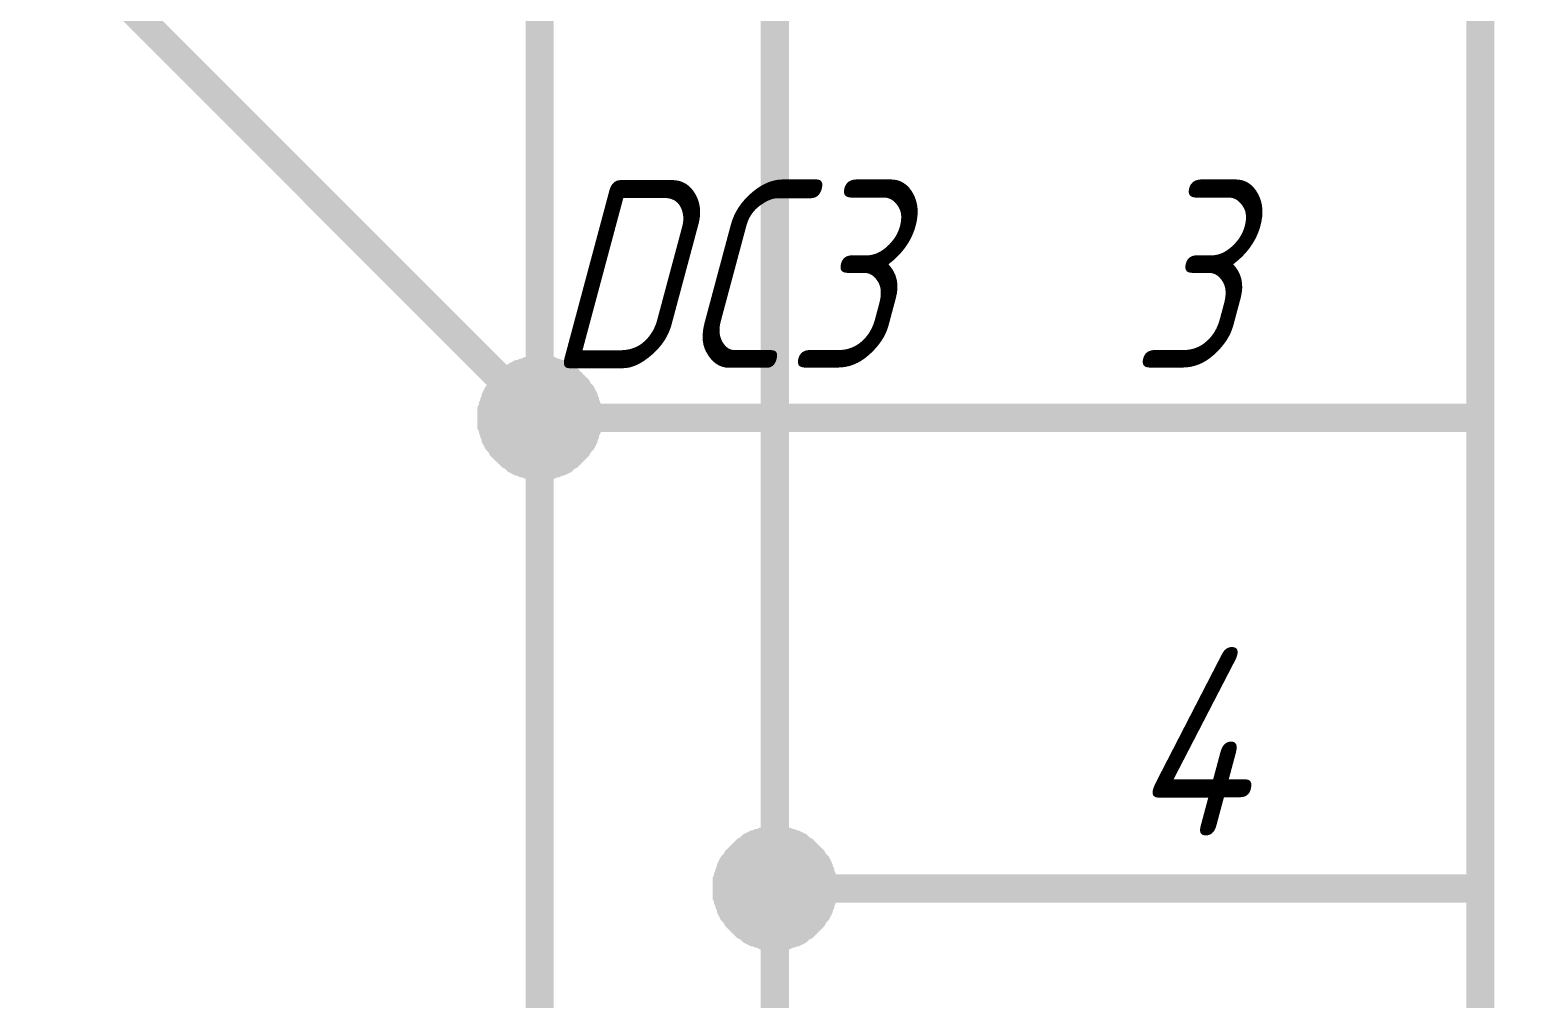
# Model space of a CAD drawing. Extents: x 196 to 1101, y 70 to 664.
# Drawn here: x 751.52 to 767.51, y 420 to 430.3 of the extents above; entities that cross this region are included whole.
import ezdxf

# ---------------------------------------------------------------- set-up
doc = ezdxf.new("R2010")
doc.units = 0
doc.header["$MEASUREMENT"] = 0
doc.layers.add('Sheet', color=255, linetype='CONTINUOUS')
doc.styles.add('GOST type A0', font='', dxfattribs={"oblique": 15, "height": 3.5})
doc.styles.get('GOST type A0').set_extended_font_data('GOST type A')

msp = doc.modelspace()

# ---------------------------------------------------------------- linework, layer by layer
at = {"layer": 'Sheet', "const_width": 0.3}
for points in [[(759.439, 476.18), (759.439, 421.176), (759.439, 416.174), (764.439, 416.174)], [(756.939, 436.181), (756.939, 431.18), (756.939, 426.178), (756.939, 411.173), (756.939, 411.173), (746.939, 411.173)], [(751.939, 431.18), (756.939, 426.178)], [(756.427, 426.178), (756.427, 426.209), (756.427, 426.224), (756.427, 426.256), (756.442, 426.287), (756.442, 426.302), (756.458, 426.333), (756.458, 426.349), (756.473, 426.38), (756.473, 426.395), (756.489, 426.426), (756.504, 426.442), (756.52, 426.457), (756.535, 426.489), (756.551, 426.504), (756.566, 426.52), (756.582, 426.535), (756.598, 426.551), (756.613, 426.566), (756.629, 426.582), (756.66, 426.597), (756.675, 426.613), (756.691, 426.628), (756.722, 426.644), (756.737, 426.644), (756.768, 426.659), (756.784, 426.659), (756.815, 426.675), (756.83, 426.675), (756.861, 426.69), (756.893, 426.69), (756.908, 426.69), (756.939, 426.69)], [(756.427, 426.178), (756.427, 426.209), (756.427, 426.224), (756.427, 426.256), (756.442, 426.287), (756.442, 426.302), (756.458, 426.333), (756.458, 426.349), (756.473, 426.38), (756.473, 426.395), (756.489, 426.426), (756.504, 426.442), (756.52, 426.457), (756.535, 426.489), (756.551, 426.504), (756.566, 426.52), (756.582, 426.535), (756.598, 426.551), (756.613, 426.566), (756.629, 426.582), (756.66, 426.597), (756.675, 426.613), (756.691, 426.628), (756.722, 426.644), (756.737, 426.644), (756.768, 426.659), (756.784, 426.659), (756.815, 426.675), (756.83, 426.675), (756.861, 426.69), (756.893, 426.69), (756.908, 426.69), (756.939, 426.69)], [(756.427, 426.178), (756.427, 426.209), (756.427, 426.224), (756.427, 426.256), (756.442, 426.287), (756.442, 426.302), (756.458, 426.333), (756.458, 426.349), (756.473, 426.38), (756.473, 426.395), (756.489, 426.426), (756.504, 426.442), (756.52, 426.457), (756.535, 426.489), (756.551, 426.504), (756.566, 426.52), (756.582, 426.535), (756.598, 426.551), (756.613, 426.566), (756.629, 426.582), (756.66, 426.597), (756.675, 426.613), (756.691, 426.628), (756.722, 426.644), (756.737, 426.644), (756.768, 426.659), (756.784, 426.659), (756.815, 426.675), (756.83, 426.675), (756.861, 426.69), (756.893, 426.69), (756.908, 426.69), (756.939, 426.69)], [(756.427, 426.178), (756.427, 426.209), (756.427, 426.224), (756.427, 426.256), (756.442, 426.287), (756.442, 426.302), (756.458, 426.333), (756.458, 426.349), (756.473, 426.38), (756.473, 426.395), (756.489, 426.426), (756.504, 426.442), (756.52, 426.457), (756.535, 426.489), (756.551, 426.504), (756.566, 426.52), (756.582, 426.535), (756.598, 426.551), (756.613, 426.566), (756.629, 426.582), (756.66, 426.597), (756.675, 426.613), (756.691, 426.628), (756.722, 426.644), (756.737, 426.644), (756.768, 426.659), (756.784, 426.659), (756.815, 426.675), (756.83, 426.675), (756.861, 426.69), (756.893, 426.69), (756.908, 426.69), (756.939, 426.69)], [(756.427, 426.178), (756.427, 426.209), (756.427, 426.224), (756.427, 426.256), (756.442, 426.287), (756.442, 426.302), (756.458, 426.333), (756.458, 426.349), (756.473, 426.38), (756.473, 426.395), (756.489, 426.426), (756.504, 426.442), (756.52, 426.457), (756.535, 426.489), (756.551, 426.504), (756.566, 426.52), (756.582, 426.535), (756.598, 426.551), (756.613, 426.566), (756.629, 426.582), (756.66, 426.597), (756.675, 426.613), (756.691, 426.628), (756.722, 426.644), (756.737, 426.644), (756.768, 426.659), (756.784, 426.659), (756.815, 426.675), (756.83, 426.675), (756.861, 426.69), (756.893, 426.69), (756.908, 426.69), (756.939, 426.69)], [(756.427, 426.178), (756.427, 426.209), (756.427, 426.224), (756.427, 426.256), (756.442, 426.287), (756.442, 426.302), (756.458, 426.333), (756.458, 426.349), (756.473, 426.38), (756.473, 426.395), (756.489, 426.426), (756.504, 426.442), (756.52, 426.457), (756.535, 426.489), (756.551, 426.504), (756.566, 426.52), (756.582, 426.535), (756.598, 426.551), (756.613, 426.566), (756.629, 426.582), (756.66, 426.597), (756.675, 426.613), (756.691, 426.628), (756.722, 426.644), (756.737, 426.644), (756.768, 426.659), (756.784, 426.659), (756.815, 426.675), (756.83, 426.675), (756.861, 426.69), (756.893, 426.69), (756.908, 426.69), (756.939, 426.69)], [(756.427, 426.178), (756.427, 426.209), (756.427, 426.224), (756.427, 426.256), (756.442, 426.287), (756.442, 426.302), (756.458, 426.333), (756.458, 426.349), (756.473, 426.38), (756.473, 426.395), (756.489, 426.426), (756.504, 426.442), (756.52, 426.457), (756.535, 426.489), (756.551, 426.504), (756.566, 426.52), (756.582, 426.535), (756.598, 426.551), (756.613, 426.566), (756.629, 426.582), (756.66, 426.597), (756.675, 426.613), (756.691, 426.628), (756.722, 426.644), (756.737, 426.644), (756.768, 426.659), (756.784, 426.659), (756.815, 426.675), (756.83, 426.675), (756.861, 426.69), (756.893, 426.69), (756.908, 426.69), (756.939, 426.69)], [(756.427, 426.178), (756.427, 426.209), (756.427, 426.224), (756.427, 426.256), (756.442, 426.287), (756.442, 426.302), (756.458, 426.333), (756.458, 426.349), (756.473, 426.38), (756.473, 426.395), (756.489, 426.426), (756.504, 426.442), (756.52, 426.457), (756.535, 426.489), (756.551, 426.504), (756.566, 426.52), (756.582, 426.535), (756.598, 426.551), (756.613, 426.566), (756.629, 426.582), (756.66, 426.597), (756.675, 426.613), (756.691, 426.628), (756.722, 426.644), (756.737, 426.644), (756.768, 426.659), (756.784, 426.659), (756.815, 426.675), (756.83, 426.675), (756.861, 426.69), (756.893, 426.69), (756.908, 426.69), (756.939, 426.69)], [(756.939, 426.69), (756.939, 426.69)], [(756.939, 426.69), (756.97, 426.69), (756.986, 426.69), (757.017, 426.69), (757.048, 426.675), (757.063, 426.675), (757.094, 426.659), (757.11, 426.659), (757.141, 426.644), (757.157, 426.644), (757.188, 426.628), (757.203, 426.613), (757.219, 426.597), (757.25, 426.582), (757.265, 426.566), (757.281, 426.551), (757.296, 426.535), (757.312, 426.52), (757.327, 426.504), (757.343, 426.489), (757.358, 426.457), (757.374, 426.442), (757.389, 426.426), (757.405, 426.395), (757.405, 426.38), (757.421, 426.349), (757.421, 426.333), (757.436, 426.302), (757.436, 426.287), (757.452, 426.256), (757.452, 426.224), (757.452, 426.209), (757.452, 426.178)], [(756.939, 426.69), (756.939, 426.69)], [(756.939, 426.69), (756.97, 426.69), (756.986, 426.69), (757.017, 426.69), (757.048, 426.675), (757.063, 426.675), (757.094, 426.659), (757.11, 426.659), (757.141, 426.644), (757.157, 426.644), (757.188, 426.628), (757.203, 426.613), (757.219, 426.597), (757.25, 426.582), (757.265, 426.566), (757.281, 426.551), (757.296, 426.535), (757.312, 426.52), (757.327, 426.504), (757.343, 426.489), (757.358, 426.457), (757.374, 426.442), (757.389, 426.426), (757.405, 426.395), (757.405, 426.38), (757.421, 426.349), (757.421, 426.333), (757.436, 426.302), (757.436, 426.287), (757.452, 426.256), (757.452, 426.224), (757.452, 426.209), (757.452, 426.178)], [(756.939, 426.69), (756.939, 426.69)], [(756.939, 426.69), (756.97, 426.69), (756.986, 426.69), (757.017, 426.69), (757.048, 426.675), (757.063, 426.675), (757.094, 426.659), (757.11, 426.659), (757.141, 426.644), (757.157, 426.644), (757.188, 426.628), (757.203, 426.613), (757.219, 426.597), (757.25, 426.582), (757.265, 426.566), (757.281, 426.551), (757.296, 426.535), (757.312, 426.52), (757.327, 426.504), (757.343, 426.489), (757.358, 426.457), (757.374, 426.442), (757.389, 426.426), (757.405, 426.395), (757.405, 426.38), (757.421, 426.349), (757.421, 426.333), (757.436, 426.302), (757.436, 426.287), (757.452, 426.256), (757.452, 426.224), (757.452, 426.209), (757.452, 426.178)], [(756.939, 426.69), (756.939, 426.69)], [(756.939, 426.69), (756.97, 426.69), (756.986, 426.69), (757.017, 426.69), (757.048, 426.675), (757.063, 426.675), (757.094, 426.659), (757.11, 426.659), (757.141, 426.644), (757.157, 426.644), (757.188, 426.628), (757.203, 426.613), (757.219, 426.597), (757.25, 426.582), (757.265, 426.566), (757.281, 426.551), (757.296, 426.535), (757.312, 426.52), (757.327, 426.504), (757.343, 426.489), (757.358, 426.457), (757.374, 426.442), (757.389, 426.426), (757.405, 426.395), (757.405, 426.38), (757.421, 426.349), (757.421, 426.333), (757.436, 426.302), (757.436, 426.287), (757.452, 426.256), (757.452, 426.224), (757.452, 426.209), (757.452, 426.178)], [(756.939, 426.69), (756.939, 426.69)], [(756.939, 426.69), (756.97, 426.69), (756.986, 426.69), (757.017, 426.69), (757.048, 426.675), (757.063, 426.675), (757.094, 426.659), (757.11, 426.659), (757.141, 426.644), (757.157, 426.644), (757.188, 426.628), (757.203, 426.613), (757.219, 426.597), (757.25, 426.582), (757.265, 426.566), (757.281, 426.551), (757.296, 426.535), (757.312, 426.52), (757.327, 426.504), (757.343, 426.489), (757.358, 426.457), (757.374, 426.442), (757.389, 426.426), (757.405, 426.395), (757.405, 426.38), (757.421, 426.349), (757.421, 426.333), (757.436, 426.302), (757.436, 426.287), (757.452, 426.256), (757.452, 426.224), (757.452, 426.209), (757.452, 426.178)], [(756.939, 426.69), (756.939, 426.69)], [(756.939, 426.69), (756.97, 426.69), (756.986, 426.69), (757.017, 426.69), (757.048, 426.675), (757.063, 426.675), (757.094, 426.659), (757.11, 426.659), (757.141, 426.644), (757.157, 426.644), (757.188, 426.628), (757.203, 426.613), (757.219, 426.597), (757.25, 426.582), (757.265, 426.566), (757.281, 426.551), (757.296, 426.535), (757.312, 426.52), (757.327, 426.504), (757.343, 426.489), (757.358, 426.457), (757.374, 426.442), (757.389, 426.426), (757.405, 426.395), (757.405, 426.38), (757.421, 426.349), (757.421, 426.333), (757.436, 426.302), (757.436, 426.287), (757.452, 426.256), (757.452, 426.224), (757.452, 426.209), (757.452, 426.178)], [(756.939, 426.69), (756.939, 426.69)], [(756.939, 426.69), (756.97, 426.69), (756.986, 426.69), (757.017, 426.69), (757.048, 426.675), (757.063, 426.675), (757.094, 426.659), (757.11, 426.659), (757.141, 426.644), (757.157, 426.644), (757.188, 426.628), (757.203, 426.613), (757.219, 426.597), (757.25, 426.582), (757.265, 426.566), (757.281, 426.551), (757.296, 426.535), (757.312, 426.52), (757.327, 426.504), (757.343, 426.489), (757.358, 426.457), (757.374, 426.442), (757.389, 426.426), (757.405, 426.395), (757.405, 426.38), (757.421, 426.349), (757.421, 426.333), (757.436, 426.302), (757.436, 426.287), (757.452, 426.256), (757.452, 426.224), (757.452, 426.209), (757.452, 426.178)], [(756.939, 426.69), (756.939, 426.69)], [(756.939, 426.69), (756.97, 426.69), (756.986, 426.69), (757.017, 426.69), (757.048, 426.675), (757.063, 426.675), (757.094, 426.659), (757.11, 426.659), (757.141, 426.644), (757.157, 426.644), (757.188, 426.628), (757.203, 426.613), (757.219, 426.597), (757.25, 426.582), (757.265, 426.566), (757.281, 426.551), (757.296, 426.535), (757.312, 426.52), (757.327, 426.504), (757.343, 426.489), (757.358, 426.457), (757.374, 426.442), (757.389, 426.426), (757.405, 426.395), (757.405, 426.38), (757.421, 426.349), (757.421, 426.333), (757.436, 426.302), (757.436, 426.287), (757.452, 426.256), (757.452, 426.224), (757.452, 426.209), (757.452, 426.178)], [(756.939, 425.665), (756.908, 425.665), (756.893, 425.665), (756.861, 425.665), (756.83, 425.681), (756.815, 425.681), (756.784, 425.696), (756.768, 425.696), (756.737, 425.712), (756.722, 425.712), (756.691, 425.727), (756.675, 425.743), (756.66, 425.758), (756.629, 425.774), (756.613, 425.79), (756.598, 425.805), (756.582, 425.821), (756.566, 425.836), (756.551, 425.852), (756.535, 425.867), (756.52, 425.898), (756.504, 425.914), (756.489, 425.929), (756.473, 425.96), (756.473, 425.976), (756.458, 426.007), (756.458, 426.023), (756.442, 426.054), (756.442, 426.069), (756.427, 426.1), (756.427, 426.131), (756.427, 426.147), (756.427, 426.178)], [(756.427, 426.178), (756.427, 426.178)], [(756.939, 425.665), (756.908, 425.665), (756.893, 425.665), (756.861, 425.665), (756.83, 425.681), (756.815, 425.681), (756.784, 425.696), (756.768, 425.696), (756.737, 425.712), (756.722, 425.712), (756.691, 425.727), (756.675, 425.743), (756.66, 425.758), (756.629, 425.774), (756.613, 425.79), (756.598, 425.805), (756.582, 425.821), (756.566, 425.836), (756.551, 425.852), (756.535, 425.867), (756.52, 425.898), (756.504, 425.914), (756.489, 425.929), (756.473, 425.96), (756.473, 425.976), (756.458, 426.007), (756.458, 426.023), (756.442, 426.054), (756.442, 426.069), (756.427, 426.1), (756.427, 426.131), (756.427, 426.147), (756.427, 426.178)], [(756.427, 426.178), (756.427, 426.178)], [(756.939, 425.665), (756.908, 425.665), (756.893, 425.665), (756.861, 425.665), (756.83, 425.681), (756.815, 425.681), (756.784, 425.696), (756.768, 425.696), (756.737, 425.712), (756.722, 425.712), (756.691, 425.727), (756.675, 425.743), (756.66, 425.758), (756.629, 425.774), (756.613, 425.79), (756.598, 425.805), (756.582, 425.821), (756.566, 425.836), (756.551, 425.852), (756.535, 425.867), (756.52, 425.898), (756.504, 425.914), (756.489, 425.929), (756.473, 425.96), (756.473, 425.976), (756.458, 426.007), (756.458, 426.023), (756.442, 426.054), (756.442, 426.069), (756.427, 426.1), (756.427, 426.131), (756.427, 426.147), (756.427, 426.178)], [(756.427, 426.178), (756.427, 426.178)], [(756.939, 425.665), (756.908, 425.665), (756.893, 425.665), (756.861, 425.665), (756.83, 425.681), (756.815, 425.681), (756.784, 425.696), (756.768, 425.696), (756.737, 425.712), (756.722, 425.712), (756.691, 425.727), (756.675, 425.743), (756.66, 425.758), (756.629, 425.774), (756.613, 425.79), (756.598, 425.805), (756.582, 425.821), (756.566, 425.836), (756.551, 425.852), (756.535, 425.867), (756.52, 425.898), (756.504, 425.914), (756.489, 425.929), (756.473, 425.96), (756.473, 425.976), (756.458, 426.007), (756.458, 426.023), (756.442, 426.054), (756.442, 426.069), (756.427, 426.1), (756.427, 426.131), (756.427, 426.147), (756.427, 426.178)], [(756.427, 426.178), (756.427, 426.178)], [(756.939, 425.665), (756.908, 425.665), (756.893, 425.665), (756.861, 425.665), (756.83, 425.681), (756.815, 425.681), (756.784, 425.696), (756.768, 425.696), (756.737, 425.712), (756.722, 425.712), (756.691, 425.727), (756.675, 425.743), (756.66, 425.758), (756.629, 425.774), (756.613, 425.79), (756.598, 425.805), (756.582, 425.821), (756.566, 425.836), (756.551, 425.852), (756.535, 425.867), (756.52, 425.898), (756.504, 425.914), (756.489, 425.929), (756.473, 425.96), (756.473, 425.976), (756.458, 426.007), (756.458, 426.023), (756.442, 426.054), (756.442, 426.069), (756.427, 426.1), (756.427, 426.131), (756.427, 426.147), (756.427, 426.178)], [(756.427, 426.178), (756.427, 426.178)], [(756.939, 425.665), (756.908, 425.665), (756.893, 425.665), (756.861, 425.665), (756.83, 425.681), (756.815, 425.681), (756.784, 425.696), (756.768, 425.696), (756.737, 425.712), (756.722, 425.712), (756.691, 425.727), (756.675, 425.743), (756.66, 425.758), (756.629, 425.774), (756.613, 425.79), (756.598, 425.805), (756.582, 425.821), (756.566, 425.836), (756.551, 425.852), (756.535, 425.867), (756.52, 425.898), (756.504, 425.914), (756.489, 425.929), (756.473, 425.96), (756.473, 425.976), (756.458, 426.007), (756.458, 426.023), (756.442, 426.054), (756.442, 426.069), (756.427, 426.1), (756.427, 426.131), (756.427, 426.147), (756.427, 426.178)], [(756.427, 426.178), (756.427, 426.178)], [(756.939, 425.665), (756.908, 425.665), (756.893, 425.665), (756.861, 425.665), (756.83, 425.681), (756.815, 425.681), (756.784, 425.696), (756.768, 425.696), (756.737, 425.712), (756.722, 425.712), (756.691, 425.727), (756.675, 425.743), (756.66, 425.758), (756.629, 425.774), (756.613, 425.79), (756.598, 425.805), (756.582, 425.821), (756.566, 425.836), (756.551, 425.852), (756.535, 425.867), (756.52, 425.898), (756.504, 425.914), (756.489, 425.929), (756.473, 425.96), (756.473, 425.976), (756.458, 426.007), (756.458, 426.023), (756.442, 426.054), (756.442, 426.069), (756.427, 426.1), (756.427, 426.131), (756.427, 426.147), (756.427, 426.178)], [(756.427, 426.178), (756.427, 426.178)], [(756.939, 425.665), (756.908, 425.665), (756.893, 425.665), (756.861, 425.665), (756.83, 425.681), (756.815, 425.681), (756.784, 425.696), (756.768, 425.696), (756.737, 425.712), (756.722, 425.712), (756.691, 425.727), (756.675, 425.743), (756.66, 425.758), (756.629, 425.774), (756.613, 425.79), (756.598, 425.805), (756.582, 425.821), (756.566, 425.836), (756.551, 425.852), (756.535, 425.867), (756.52, 425.898), (756.504, 425.914), (756.489, 425.929), (756.473, 425.96), (756.473, 425.976), (756.458, 426.007), (756.458, 426.023), (756.442, 426.054), (756.442, 426.069), (756.427, 426.1), (756.427, 426.131), (756.427, 426.147), (756.427, 426.178)], [(756.427, 426.178), (756.427, 426.178)], [(757.452, 426.178), (757.452, 426.147), (757.452, 426.131), (757.452, 426.1), (757.436, 426.069), (757.436, 426.054), (757.421, 426.023), (757.421, 426.007), (757.405, 425.976), (757.405, 425.96), (757.389, 425.929), (757.374, 425.914), (757.358, 425.898), (757.343, 425.867), (757.327, 425.852), (757.312, 425.836), (757.296, 425.821), (757.281, 425.805), (757.265, 425.79), (757.25, 425.774), (757.219, 425.758), (757.203, 425.743), (757.188, 425.727), (757.157, 425.712), (757.141, 425.712), (757.11, 425.696), (757.094, 425.696), (757.063, 425.681), (757.048, 425.681), (757.017, 425.665), (756.986, 425.665), (756.97, 425.665), (756.939, 425.665)], [(757.452, 426.178), (757.452, 426.147), (757.452, 426.131), (757.452, 426.1), (757.436, 426.069), (757.436, 426.054), (757.421, 426.023), (757.421, 426.007), (757.405, 425.976), (757.405, 425.96), (757.389, 425.929), (757.374, 425.914), (757.358, 425.898), (757.343, 425.867), (757.327, 425.852), (757.312, 425.836), (757.296, 425.821), (757.281, 425.805), (757.265, 425.79), (757.25, 425.774), (757.219, 425.758), (757.203, 425.743), (757.188, 425.727), (757.157, 425.712), (757.141, 425.712), (757.11, 425.696), (757.094, 425.696), (757.063, 425.681), (757.048, 425.681), (757.017, 425.665), (756.986, 425.665), (756.97, 425.665), (756.939, 425.665)], [(756.939, 426.178), (756.939, 426.178), (756.939, 426.178), (764.439, 426.178)], [(757.452, 426.178), (757.452, 426.147), (757.452, 426.131), (757.452, 426.1), (757.436, 426.069), (757.436, 426.054), (757.421, 426.023), (757.421, 426.007), (757.405, 425.976), (757.405, 425.96), (757.389, 425.929), (757.374, 425.914), (757.358, 425.898), (757.343, 425.867), (757.327, 425.852), (757.312, 425.836), (757.296, 425.821), (757.281, 425.805), (757.265, 425.79), (757.25, 425.774), (757.219, 425.758), (757.203, 425.743), (757.188, 425.727), (757.157, 425.712), (757.141, 425.712), (757.11, 425.696), (757.094, 425.696), (757.063, 425.681), (757.048, 425.681), (757.017, 425.665), (756.986, 425.665), (756.97, 425.665), (756.939, 425.665)], [(757.452, 426.178), (757.452, 426.147), (757.452, 426.131), (757.452, 426.1), (757.436, 426.069), (757.436, 426.054), (757.421, 426.023), (757.421, 426.007), (757.405, 425.976), (757.405, 425.96), (757.389, 425.929), (757.374, 425.914), (757.358, 425.898), (757.343, 425.867), (757.327, 425.852), (757.312, 425.836), (757.296, 425.821), (757.281, 425.805), (757.265, 425.79), (757.25, 425.774), (757.219, 425.758), (757.203, 425.743), (757.188, 425.727), (757.157, 425.712), (757.141, 425.712), (757.11, 425.696), (757.094, 425.696), (757.063, 425.681), (757.048, 425.681), (757.017, 425.665), (756.986, 425.665), (756.97, 425.665), (756.939, 425.665)], [(757.452, 426.178), (757.452, 426.147), (757.452, 426.131), (757.452, 426.1), (757.436, 426.069), (757.436, 426.054), (757.421, 426.023), (757.421, 426.007), (757.405, 425.976), (757.405, 425.96), (757.389, 425.929), (757.374, 425.914), (757.358, 425.898), (757.343, 425.867), (757.327, 425.852), (757.312, 425.836), (757.296, 425.821), (757.281, 425.805), (757.265, 425.79), (757.25, 425.774), (757.219, 425.758), (757.203, 425.743), (757.188, 425.727), (757.157, 425.712), (757.141, 425.712), (757.11, 425.696), (757.094, 425.696), (757.063, 425.681), (757.048, 425.681), (757.017, 425.665), (756.986, 425.665), (756.97, 425.665), (756.939, 425.665)], [(757.452, 426.178), (757.452, 426.147), (757.452, 426.131), (757.452, 426.1), (757.436, 426.069), (757.436, 426.054), (757.421, 426.023), (757.421, 426.007), (757.405, 425.976), (757.405, 425.96), (757.389, 425.929), (757.374, 425.914), (757.358, 425.898), (757.343, 425.867), (757.327, 425.852), (757.312, 425.836), (757.296, 425.821), (757.281, 425.805), (757.265, 425.79), (757.25, 425.774), (757.219, 425.758), (757.203, 425.743), (757.188, 425.727), (757.157, 425.712), (757.141, 425.712), (757.11, 425.696), (757.094, 425.696), (757.063, 425.681), (757.048, 425.681), (757.017, 425.665), (756.986, 425.665), (756.97, 425.665), (756.939, 425.665)], [(757.452, 426.178), (757.452, 426.147), (757.452, 426.131), (757.452, 426.1), (757.436, 426.069), (757.436, 426.054), (757.421, 426.023), (757.421, 426.007), (757.405, 425.976), (757.405, 425.96), (757.389, 425.929), (757.374, 425.914), (757.358, 425.898), (757.343, 425.867), (757.327, 425.852), (757.312, 425.836), (757.296, 425.821), (757.281, 425.805), (757.265, 425.79), (757.25, 425.774), (757.219, 425.758), (757.203, 425.743), (757.188, 425.727), (757.157, 425.712), (757.141, 425.712), (757.11, 425.696), (757.094, 425.696), (757.063, 425.681), (757.048, 425.681), (757.017, 425.665), (756.986, 425.665), (756.97, 425.665), (756.939, 425.665)], [(757.452, 426.178), (757.452, 426.147), (757.452, 426.131), (757.452, 426.1), (757.436, 426.069), (757.436, 426.054), (757.421, 426.023), (757.421, 426.007), (757.405, 425.976), (757.405, 425.96), (757.389, 425.929), (757.374, 425.914), (757.358, 425.898), (757.343, 425.867), (757.327, 425.852), (757.312, 425.836), (757.296, 425.821), (757.281, 425.805), (757.265, 425.79), (757.25, 425.774), (757.219, 425.758), (757.203, 425.743), (757.188, 425.727), (757.157, 425.712), (757.141, 425.712), (757.11, 425.696), (757.094, 425.696), (757.063, 425.681), (757.048, 425.681), (757.017, 425.665), (756.986, 425.665), (756.97, 425.665), (756.939, 425.665)], [(757.452, 426.178), (757.452, 426.178), (757.452, 426.178), (757.452, 426.178), (757.452, 426.178), (757.452, 426.178), (757.452, 426.178), (757.452, 426.178), (757.452, 426.178), (757.452, 426.178), (757.452, 426.178), (757.452, 426.178), (757.452, 426.178), (757.452, 426.178), (757.452, 426.178), (757.452, 426.178), (757.452, 426.178), (757.452, 426.178), (757.452, 426.178), (757.452, 426.178), (757.452, 426.178), (757.452, 426.178), (757.452, 426.178), (757.452, 426.178), (757.452, 426.178), (757.452, 426.178), (757.452, 426.178), (757.452, 426.178), (757.452, 426.178), (757.452, 426.178), (757.452, 426.178), (757.452, 426.178), (757.452, 426.178)], [(757.452, 426.178), (757.452, 426.178)], [(757.452, 426.178), (757.452, 426.178), (757.452, 426.178), (757.452, 426.178), (757.452, 426.178), (757.452, 426.178), (757.452, 426.178), (757.452, 426.178), (757.452, 426.178), (757.452, 426.178), (757.452, 426.178), (757.452, 426.178), (757.452, 426.178), (757.452, 426.178), (757.452, 426.178), (757.452, 426.178), (757.452, 426.178), (757.452, 426.178), (757.452, 426.178), (757.452, 426.178), (757.452, 426.178), (757.452, 426.178), (757.452, 426.178), (757.452, 426.178), (757.452, 426.178), (757.452, 426.178), (757.452, 426.178), (757.452, 426.178), (757.452, 426.178), (757.452, 426.178), (757.452, 426.178), (757.452, 426.178), (757.452, 426.178)], [(757.452, 426.178), (757.452, 426.178)], [(757.452, 426.178), (757.452, 426.178), (757.452, 426.178), (757.452, 426.178), (757.452, 426.178), (757.452, 426.178), (757.452, 426.178), (757.452, 426.178), (757.452, 426.178), (757.452, 426.178), (757.452, 426.178), (757.452, 426.178), (757.452, 426.178), (757.452, 426.178), (757.452, 426.178), (757.452, 426.178), (757.452, 426.178), (757.452, 426.178), (757.452, 426.178), (757.452, 426.178), (757.452, 426.178), (757.452, 426.178), (757.452, 426.178), (757.452, 426.178), (757.452, 426.178), (757.452, 426.178), (757.452, 426.178), (757.452, 426.178), (757.452, 426.178), (757.452, 426.178), (757.452, 426.178), (757.452, 426.178), (757.452, 426.178)], [(757.452, 426.178), (757.452, 426.178)], [(757.452, 426.178), (757.452, 426.178), (757.452, 426.178), (757.452, 426.178), (757.452, 426.178), (757.452, 426.178), (757.452, 426.178), (757.452, 426.178), (757.452, 426.178), (757.452, 426.178), (757.452, 426.178), (757.452, 426.178), (757.452, 426.178), (757.452, 426.178), (757.452, 426.178), (757.452, 426.178), (757.452, 426.178), (757.452, 426.178), (757.452, 426.178), (757.452, 426.178), (757.452, 426.178), (757.452, 426.178), (757.452, 426.178), (757.452, 426.178), (757.452, 426.178), (757.452, 426.178), (757.452, 426.178), (757.452, 426.178), (757.452, 426.178), (757.452, 426.178), (757.452, 426.178), (757.452, 426.178), (757.452, 426.178)], [(757.452, 426.178), (757.452, 426.178)], [(757.452, 426.178), (757.452, 426.178), (757.452, 426.178), (757.452, 426.178), (757.452, 426.178), (757.452, 426.178), (757.452, 426.178), (757.452, 426.178), (757.452, 426.178), (757.452, 426.178), (757.452, 426.178), (757.452, 426.178), (757.452, 426.178), (757.452, 426.178), (757.452, 426.178), (757.452, 426.178), (757.452, 426.178), (757.452, 426.178), (757.452, 426.178), (757.452, 426.178), (757.452, 426.178), (757.452, 426.178), (757.452, 426.178), (757.452, 426.178), (757.452, 426.178), (757.452, 426.178), (757.452, 426.178), (757.452, 426.178), (757.452, 426.178), (757.452, 426.178), (757.452, 426.178), (757.452, 426.178), (757.452, 426.178)], [(757.452, 426.178), (757.452, 426.178)], [(757.452, 426.178), (757.452, 426.178), (757.452, 426.178), (757.452, 426.178), (757.452, 426.178), (757.452, 426.178), (757.452, 426.178), (757.452, 426.178), (757.452, 426.178), (757.452, 426.178), (757.452, 426.178), (757.452, 426.178), (757.452, 426.178), (757.452, 426.178), (757.452, 426.178), (757.452, 426.178), (757.452, 426.178), (757.452, 426.178), (757.452, 426.178), (757.452, 426.178), (757.452, 426.178), (757.452, 426.178), (757.452, 426.178), (757.452, 426.178), (757.452, 426.178), (757.452, 426.178), (757.452, 426.178), (757.452, 426.178), (757.452, 426.178), (757.452, 426.178), (757.452, 426.178), (757.452, 426.178), (757.452, 426.178)], [(757.452, 426.178), (757.452, 426.178)], [(757.452, 426.178), (757.452, 426.178), (757.452, 426.178), (757.452, 426.178), (757.452, 426.178), (757.452, 426.178), (757.452, 426.178), (757.452, 426.178), (757.452, 426.178), (757.452, 426.178), (757.452, 426.178), (757.452, 426.178), (757.452, 426.178), (757.452, 426.178), (757.452, 426.178), (757.452, 426.178), (757.452, 426.178), (757.452, 426.178), (757.452, 426.178), (757.452, 426.178), (757.452, 426.178), (757.452, 426.178), (757.452, 426.178), (757.452, 426.178), (757.452, 426.178), (757.452, 426.178), (757.452, 426.178), (757.452, 426.178), (757.452, 426.178), (757.452, 426.178), (757.452, 426.178), (757.452, 426.178), (757.452, 426.178)], [(757.452, 426.178), (757.452, 426.178)], [(757.452, 426.178), (757.452, 426.178), (757.452, 426.178), (757.452, 426.178), (757.452, 426.178), (757.452, 426.178), (757.452, 426.178), (757.452, 426.178), (757.452, 426.178), (757.452, 426.178), (757.452, 426.178), (757.452, 426.178), (757.452, 426.178), (757.452, 426.178), (757.452, 426.178), (757.452, 426.178), (757.452, 426.178), (757.452, 426.178), (757.452, 426.178), (757.452, 426.178), (757.452, 426.178), (757.452, 426.178), (757.452, 426.178), (757.452, 426.178), (757.452, 426.178), (757.452, 426.178), (757.452, 426.178), (757.452, 426.178), (757.452, 426.178), (757.452, 426.178), (757.452, 426.178), (757.452, 426.178), (757.452, 426.178)], [(757.452, 426.178), (757.452, 426.178)], [(766.939, 426.178), (764.439, 426.178)], [(758.927, 421.176), (758.927, 421.207), (758.927, 421.223), (758.927, 421.254), (758.942, 421.285), (758.942, 421.3), (758.958, 421.331), (758.958, 421.347), (758.973, 421.378), (758.973, 421.394), (758.989, 421.425), (759.004, 421.44), (759.02, 421.456), (759.035, 421.487), (759.051, 421.502), (759.066, 421.518), (759.082, 421.533), (759.098, 421.549), (759.113, 421.564), (759.129, 421.58), (759.16, 421.596), (759.175, 421.611), (759.191, 421.627), (759.222, 421.642), (759.237, 421.642), (759.268, 421.658), (759.284, 421.658), (759.315, 421.673), (759.33, 421.673), (759.362, 421.689), (759.393, 421.689), (759.408, 421.689), (759.439, 421.689)], [(758.927, 421.176), (758.927, 421.207), (758.927, 421.223), (758.927, 421.254), (758.942, 421.285), (758.942, 421.3), (758.958, 421.331), (758.958, 421.347), (758.973, 421.378), (758.973, 421.394), (758.989, 421.425), (759.004, 421.44), (759.02, 421.456), (759.035, 421.487), (759.051, 421.502), (759.066, 421.518), (759.082, 421.533), (759.098, 421.549), (759.113, 421.564), (759.129, 421.58), (759.16, 421.596), (759.175, 421.611), (759.191, 421.627), (759.222, 421.642), (759.237, 421.642), (759.268, 421.658), (759.284, 421.658), (759.315, 421.673), (759.33, 421.673), (759.362, 421.689), (759.393, 421.689), (759.408, 421.689), (759.439, 421.689)], [(758.927, 421.176), (758.927, 421.207), (758.927, 421.223), (758.927, 421.254), (758.942, 421.285), (758.942, 421.3), (758.958, 421.331), (758.958, 421.347), (758.973, 421.378), (758.973, 421.394), (758.989, 421.425), (759.004, 421.44), (759.02, 421.456), (759.035, 421.487), (759.051, 421.502), (759.066, 421.518), (759.082, 421.533), (759.098, 421.549), (759.113, 421.564), (759.129, 421.58), (759.16, 421.596), (759.175, 421.611), (759.191, 421.627), (759.222, 421.642), (759.237, 421.642), (759.268, 421.658), (759.284, 421.658), (759.315, 421.673), (759.33, 421.673), (759.362, 421.689), (759.393, 421.689), (759.408, 421.689), (759.439, 421.689)], [(758.927, 421.176), (758.927, 421.207), (758.927, 421.223), (758.927, 421.254), (758.942, 421.285), (758.942, 421.3), (758.958, 421.331), (758.958, 421.347), (758.973, 421.378), (758.973, 421.394), (758.989, 421.425), (759.004, 421.44), (759.02, 421.456), (759.035, 421.487), (759.051, 421.502), (759.066, 421.518), (759.082, 421.533), (759.098, 421.549), (759.113, 421.564), (759.129, 421.58), (759.16, 421.596), (759.175, 421.611), (759.191, 421.627), (759.222, 421.642), (759.237, 421.642), (759.268, 421.658), (759.284, 421.658), (759.315, 421.673), (759.33, 421.673), (759.362, 421.689), (759.393, 421.689), (759.408, 421.689), (759.439, 421.689)], [(758.927, 421.176), (758.927, 421.207), (758.927, 421.223), (758.927, 421.254), (758.942, 421.285), (758.942, 421.3), (758.958, 421.331), (758.958, 421.347), (758.973, 421.378), (758.973, 421.394), (758.989, 421.425), (759.004, 421.44), (759.02, 421.456), (759.035, 421.487), (759.051, 421.502), (759.066, 421.518), (759.082, 421.533), (759.098, 421.549), (759.113, 421.564), (759.129, 421.58), (759.16, 421.596), (759.175, 421.611), (759.191, 421.627), (759.222, 421.642), (759.237, 421.642), (759.268, 421.658), (759.284, 421.658), (759.315, 421.673), (759.33, 421.673), (759.362, 421.689), (759.393, 421.689), (759.408, 421.689), (759.439, 421.689)], [(758.927, 421.176), (758.927, 421.207), (758.927, 421.223), (758.927, 421.254), (758.942, 421.285), (758.942, 421.3), (758.958, 421.331), (758.958, 421.347), (758.973, 421.378), (758.973, 421.394), (758.989, 421.425), (759.004, 421.44), (759.02, 421.456), (759.035, 421.487), (759.051, 421.502), (759.066, 421.518), (759.082, 421.533), (759.098, 421.549), (759.113, 421.564), (759.129, 421.58), (759.16, 421.596), (759.175, 421.611), (759.191, 421.627), (759.222, 421.642), (759.237, 421.642), (759.268, 421.658), (759.284, 421.658), (759.315, 421.673), (759.33, 421.673), (759.362, 421.689), (759.393, 421.689), (759.408, 421.689), (759.439, 421.689)], [(758.927, 421.176), (758.927, 421.207), (758.927, 421.223), (758.927, 421.254), (758.942, 421.285), (758.942, 421.3), (758.958, 421.331), (758.958, 421.347), (758.973, 421.378), (758.973, 421.394), (758.989, 421.425), (759.004, 421.44), (759.02, 421.456), (759.035, 421.487), (759.051, 421.502), (759.066, 421.518), (759.082, 421.533), (759.098, 421.549), (759.113, 421.564), (759.129, 421.58), (759.16, 421.596), (759.175, 421.611), (759.191, 421.627), (759.222, 421.642), (759.237, 421.642), (759.268, 421.658), (759.284, 421.658), (759.315, 421.673), (759.33, 421.673), (759.362, 421.689), (759.393, 421.689), (759.408, 421.689), (759.439, 421.689)], [(758.927, 421.176), (758.927, 421.207), (758.927, 421.223), (758.927, 421.254), (758.942, 421.285), (758.942, 421.3), (758.958, 421.331), (758.958, 421.347), (758.973, 421.378), (758.973, 421.394), (758.989, 421.425), (759.004, 421.44), (759.02, 421.456), (759.035, 421.487), (759.051, 421.502), (759.066, 421.518), (759.082, 421.533), (759.098, 421.549), (759.113, 421.564), (759.129, 421.58), (759.16, 421.596), (759.175, 421.611), (759.191, 421.627), (759.222, 421.642), (759.237, 421.642), (759.268, 421.658), (759.284, 421.658), (759.315, 421.673), (759.33, 421.673), (759.362, 421.689), (759.393, 421.689), (759.408, 421.689), (759.439, 421.689)], [(759.439, 421.689), (759.439, 421.689)], [(759.439, 421.689), (759.47, 421.689), (759.486, 421.689), (759.517, 421.689), (759.548, 421.673), (759.563, 421.673), (759.594, 421.658), (759.61, 421.658), (759.641, 421.642), (759.657, 421.642), (759.688, 421.627), (759.703, 421.611), (759.719, 421.596), (759.75, 421.58), (759.765, 421.564), (759.781, 421.549), (759.796, 421.533), (759.812, 421.518), (759.827, 421.502), (759.843, 421.487), (759.858, 421.456), (759.874, 421.44), (759.889, 421.425), (759.905, 421.394), (759.905, 421.378), (759.921, 421.347), (759.921, 421.331), (759.936, 421.3), (759.936, 421.285), (759.952, 421.254), (759.952, 421.223), (759.952, 421.207), (759.952, 421.176)], [(759.439, 421.689), (759.439, 421.689)], [(759.439, 421.689), (759.47, 421.689), (759.486, 421.689), (759.517, 421.689), (759.548, 421.673), (759.563, 421.673), (759.594, 421.658), (759.61, 421.658), (759.641, 421.642), (759.657, 421.642), (759.688, 421.627), (759.703, 421.611), (759.719, 421.596), (759.75, 421.58), (759.765, 421.564), (759.781, 421.549), (759.796, 421.533), (759.812, 421.518), (759.827, 421.502), (759.843, 421.487), (759.858, 421.456), (759.874, 421.44), (759.889, 421.425), (759.905, 421.394), (759.905, 421.378), (759.921, 421.347), (759.921, 421.331), (759.936, 421.3), (759.936, 421.285), (759.952, 421.254), (759.952, 421.223), (759.952, 421.207), (759.952, 421.176)], [(759.439, 421.689), (759.439, 421.689)], [(759.439, 421.689), (759.47, 421.689), (759.486, 421.689), (759.517, 421.689), (759.548, 421.673), (759.563, 421.673), (759.594, 421.658), (759.61, 421.658), (759.641, 421.642), (759.657, 421.642), (759.688, 421.627), (759.703, 421.611), (759.719, 421.596), (759.75, 421.58), (759.765, 421.564), (759.781, 421.549), (759.796, 421.533), (759.812, 421.518), (759.827, 421.502), (759.843, 421.487), (759.858, 421.456), (759.874, 421.44), (759.889, 421.425), (759.905, 421.394), (759.905, 421.378), (759.921, 421.347), (759.921, 421.331), (759.936, 421.3), (759.936, 421.285), (759.952, 421.254), (759.952, 421.223), (759.952, 421.207), (759.952, 421.176)], [(759.439, 421.689), (759.439, 421.689)], [(759.439, 421.689), (759.47, 421.689), (759.486, 421.689), (759.517, 421.689), (759.548, 421.673), (759.563, 421.673), (759.594, 421.658), (759.61, 421.658), (759.641, 421.642), (759.657, 421.642), (759.688, 421.627), (759.703, 421.611), (759.719, 421.596), (759.75, 421.58), (759.765, 421.564), (759.781, 421.549), (759.796, 421.533), (759.812, 421.518), (759.827, 421.502), (759.843, 421.487), (759.858, 421.456), (759.874, 421.44), (759.889, 421.425), (759.905, 421.394), (759.905, 421.378), (759.921, 421.347), (759.921, 421.331), (759.936, 421.3), (759.936, 421.285), (759.952, 421.254), (759.952, 421.223), (759.952, 421.207), (759.952, 421.176)], [(759.439, 421.689), (759.439, 421.689)], [(759.439, 421.689), (759.47, 421.689), (759.486, 421.689), (759.517, 421.689), (759.548, 421.673), (759.563, 421.673), (759.594, 421.658), (759.61, 421.658), (759.641, 421.642), (759.657, 421.642), (759.688, 421.627), (759.703, 421.611), (759.719, 421.596), (759.75, 421.58), (759.765, 421.564), (759.781, 421.549), (759.796, 421.533), (759.812, 421.518), (759.827, 421.502), (759.843, 421.487), (759.858, 421.456), (759.874, 421.44), (759.889, 421.425), (759.905, 421.394), (759.905, 421.378), (759.921, 421.347), (759.921, 421.331), (759.936, 421.3), (759.936, 421.285), (759.952, 421.254), (759.952, 421.223), (759.952, 421.207), (759.952, 421.176)], [(759.439, 421.689), (759.439, 421.689)], [(759.439, 421.689), (759.47, 421.689), (759.486, 421.689), (759.517, 421.689), (759.548, 421.673), (759.563, 421.673), (759.594, 421.658), (759.61, 421.658), (759.641, 421.642), (759.657, 421.642), (759.688, 421.627), (759.703, 421.611), (759.719, 421.596), (759.75, 421.58), (759.765, 421.564), (759.781, 421.549), (759.796, 421.533), (759.812, 421.518), (759.827, 421.502), (759.843, 421.487), (759.858, 421.456), (759.874, 421.44), (759.889, 421.425), (759.905, 421.394), (759.905, 421.378), (759.921, 421.347), (759.921, 421.331), (759.936, 421.3), (759.936, 421.285), (759.952, 421.254), (759.952, 421.223), (759.952, 421.207), (759.952, 421.176)], [(759.439, 421.689), (759.439, 421.689)], [(759.439, 421.689), (759.47, 421.689), (759.486, 421.689), (759.517, 421.689), (759.548, 421.673), (759.563, 421.673), (759.594, 421.658), (759.61, 421.658), (759.641, 421.642), (759.657, 421.642), (759.688, 421.627), (759.703, 421.611), (759.719, 421.596), (759.75, 421.58), (759.765, 421.564), (759.781, 421.549), (759.796, 421.533), (759.812, 421.518), (759.827, 421.502), (759.843, 421.487), (759.858, 421.456), (759.874, 421.44), (759.889, 421.425), (759.905, 421.394), (759.905, 421.378), (759.921, 421.347), (759.921, 421.331), (759.936, 421.3), (759.936, 421.285), (759.952, 421.254), (759.952, 421.223), (759.952, 421.207), (759.952, 421.176)], [(759.439, 421.689), (759.439, 421.689)], [(759.439, 421.689), (759.47, 421.689), (759.486, 421.689), (759.517, 421.689), (759.548, 421.673), (759.563, 421.673), (759.594, 421.658), (759.61, 421.658), (759.641, 421.642), (759.657, 421.642), (759.688, 421.627), (759.703, 421.611), (759.719, 421.596), (759.75, 421.58), (759.765, 421.564), (759.781, 421.549), (759.796, 421.533), (759.812, 421.518), (759.827, 421.502), (759.843, 421.487), (759.858, 421.456), (759.874, 421.44), (759.889, 421.425), (759.905, 421.394), (759.905, 421.378), (759.921, 421.347), (759.921, 421.331), (759.936, 421.3), (759.936, 421.285), (759.952, 421.254), (759.952, 421.223), (759.952, 421.207), (759.952, 421.176)], [(759.439, 420.663), (759.408, 420.663), (759.393, 420.663), (759.362, 420.663), (759.33, 420.679), (759.315, 420.679), (759.284, 420.695), (759.268, 420.695), (759.237, 420.71), (759.222, 420.71), (759.191, 420.726), (759.175, 420.741), (759.16, 420.757), (759.129, 420.772), (759.113, 420.788), (759.098, 420.803), (759.082, 420.819), (759.066, 420.834), (759.051, 420.85), (759.035, 420.865), (759.02, 420.896), (759.004, 420.912), (758.989, 420.928), (758.973, 420.959), (758.973, 420.974), (758.958, 421.005), (758.958, 421.021), (758.942, 421.052), (758.942, 421.067), (758.927, 421.098), (758.927, 421.129), (758.927, 421.145), (758.927, 421.176)], [(758.927, 421.176), (758.927, 421.176)], [(759.439, 420.663), (759.408, 420.663), (759.393, 420.663), (759.362, 420.663), (759.33, 420.679), (759.315, 420.679), (759.284, 420.695), (759.268, 420.695), (759.237, 420.71), (759.222, 420.71), (759.191, 420.726), (759.175, 420.741), (759.16, 420.757), (759.129, 420.772), (759.113, 420.788), (759.098, 420.803), (759.082, 420.819), (759.066, 420.834), (759.051, 420.85), (759.035, 420.865), (759.02, 420.896), (759.004, 420.912), (758.989, 420.928), (758.973, 420.959), (758.973, 420.974), (758.958, 421.005), (758.958, 421.021), (758.942, 421.052), (758.942, 421.067), (758.927, 421.098), (758.927, 421.129), (758.927, 421.145), (758.927, 421.176)], [(758.927, 421.176), (758.927, 421.176)], [(759.439, 420.663), (759.408, 420.663), (759.393, 420.663), (759.362, 420.663), (759.33, 420.679), (759.315, 420.679), (759.284, 420.695), (759.268, 420.695), (759.237, 420.71), (759.222, 420.71), (759.191, 420.726), (759.175, 420.741), (759.16, 420.757), (759.129, 420.772), (759.113, 420.788), (759.098, 420.803), (759.082, 420.819), (759.066, 420.834), (759.051, 420.85), (759.035, 420.865), (759.02, 420.896), (759.004, 420.912), (758.989, 420.928), (758.973, 420.959), (758.973, 420.974), (758.958, 421.005), (758.958, 421.021), (758.942, 421.052), (758.942, 421.067), (758.927, 421.098), (758.927, 421.129), (758.927, 421.145), (758.927, 421.176)], [(758.927, 421.176), (758.927, 421.176)], [(759.439, 420.663), (759.408, 420.663), (759.393, 420.663), (759.362, 420.663), (759.33, 420.679), (759.315, 420.679), (759.284, 420.695), (759.268, 420.695), (759.237, 420.71), (759.222, 420.71), (759.191, 420.726), (759.175, 420.741), (759.16, 420.757), (759.129, 420.772), (759.113, 420.788), (759.098, 420.803), (759.082, 420.819), (759.066, 420.834), (759.051, 420.85), (759.035, 420.865), (759.02, 420.896), (759.004, 420.912), (758.989, 420.928), (758.973, 420.959), (758.973, 420.974), (758.958, 421.005), (758.958, 421.021), (758.942, 421.052), (758.942, 421.067), (758.927, 421.098), (758.927, 421.129), (758.927, 421.145), (758.927, 421.176)], [(758.927, 421.176), (758.927, 421.176)], [(759.439, 420.663), (759.408, 420.663), (759.393, 420.663), (759.362, 420.663), (759.33, 420.679), (759.315, 420.679), (759.284, 420.695), (759.268, 420.695), (759.237, 420.71), (759.222, 420.71), (759.191, 420.726), (759.175, 420.741), (759.16, 420.757), (759.129, 420.772), (759.113, 420.788), (759.098, 420.803), (759.082, 420.819), (759.066, 420.834), (759.051, 420.85), (759.035, 420.865), (759.02, 420.896), (759.004, 420.912), (758.989, 420.928), (758.973, 420.959), (758.973, 420.974), (758.958, 421.005), (758.958, 421.021), (758.942, 421.052), (758.942, 421.067), (758.927, 421.098), (758.927, 421.129), (758.927, 421.145), (758.927, 421.176)], [(758.927, 421.176), (758.927, 421.176)], [(759.439, 420.663), (759.408, 420.663), (759.393, 420.663), (759.362, 420.663), (759.33, 420.679), (759.315, 420.679), (759.284, 420.695), (759.268, 420.695), (759.237, 420.71), (759.222, 420.71), (759.191, 420.726), (759.175, 420.741), (759.16, 420.757), (759.129, 420.772), (759.113, 420.788), (759.098, 420.803), (759.082, 420.819), (759.066, 420.834), (759.051, 420.85), (759.035, 420.865), (759.02, 420.896), (759.004, 420.912), (758.989, 420.928), (758.973, 420.959), (758.973, 420.974), (758.958, 421.005), (758.958, 421.021), (758.942, 421.052), (758.942, 421.067), (758.927, 421.098), (758.927, 421.129), (758.927, 421.145), (758.927, 421.176)], [(758.927, 421.176), (758.927, 421.176)], [(759.439, 420.663), (759.408, 420.663), (759.393, 420.663), (759.362, 420.663), (759.33, 420.679), (759.315, 420.679), (759.284, 420.695), (759.268, 420.695), (759.237, 420.71), (759.222, 420.71), (759.191, 420.726), (759.175, 420.741), (759.16, 420.757), (759.129, 420.772), (759.113, 420.788), (759.098, 420.803), (759.082, 420.819), (759.066, 420.834), (759.051, 420.85), (759.035, 420.865), (759.02, 420.896), (759.004, 420.912), (758.989, 420.928), (758.973, 420.959), (758.973, 420.974), (758.958, 421.005), (758.958, 421.021), (758.942, 421.052), (758.942, 421.067), (758.927, 421.098), (758.927, 421.129), (758.927, 421.145), (758.927, 421.176)], [(758.927, 421.176), (758.927, 421.176)], [(759.439, 420.663), (759.408, 420.663), (759.393, 420.663), (759.362, 420.663), (759.33, 420.679), (759.315, 420.679), (759.284, 420.695), (759.268, 420.695), (759.237, 420.71), (759.222, 420.71), (759.191, 420.726), (759.175, 420.741), (759.16, 420.757), (759.129, 420.772), (759.113, 420.788), (759.098, 420.803), (759.082, 420.819), (759.066, 420.834), (759.051, 420.85), (759.035, 420.865), (759.02, 420.896), (759.004, 420.912), (758.989, 420.928), (758.973, 420.959), (758.973, 420.974), (758.958, 421.005), (758.958, 421.021), (758.942, 421.052), (758.942, 421.067), (758.927, 421.098), (758.927, 421.129), (758.927, 421.145), (758.927, 421.176)], [(758.927, 421.176), (758.927, 421.176)], [(759.439, 421.176), (764.439, 421.176)], [(759.952, 421.176), (759.952, 421.145), (759.952, 421.129), (759.952, 421.098), (759.936, 421.067), (759.936, 421.052), (759.921, 421.021), (759.921, 421.005), (759.905, 420.974), (759.905, 420.959), (759.889, 420.928), (759.874, 420.912), (759.858, 420.896), (759.843, 420.865), (759.827, 420.85), (759.812, 420.834), (759.796, 420.819), (759.781, 420.803), (759.765, 420.788), (759.75, 420.772), (759.719, 420.757), (759.703, 420.741), (759.688, 420.726), (759.657, 420.71), (759.641, 420.71), (759.61, 420.695), (759.594, 420.695), (759.563, 420.679), (759.548, 420.679), (759.517, 420.663), (759.486, 420.663), (759.47, 420.663), (759.439, 420.663)], [(759.952, 421.176), (759.952, 421.145), (759.952, 421.129), (759.952, 421.098), (759.936, 421.067), (759.936, 421.052), (759.921, 421.021), (759.921, 421.005), (759.905, 420.974), (759.905, 420.959), (759.889, 420.928), (759.874, 420.912), (759.858, 420.896), (759.843, 420.865), (759.827, 420.85), (759.812, 420.834), (759.796, 420.819), (759.781, 420.803), (759.765, 420.788), (759.75, 420.772), (759.719, 420.757), (759.703, 420.741), (759.688, 420.726), (759.657, 420.71), (759.641, 420.71), (759.61, 420.695), (759.594, 420.695), (759.563, 420.679), (759.548, 420.679), (759.517, 420.663), (759.486, 420.663), (759.47, 420.663), (759.439, 420.663)], [(759.952, 421.176), (759.952, 421.145), (759.952, 421.129), (759.952, 421.098), (759.936, 421.067), (759.936, 421.052), (759.921, 421.021), (759.921, 421.005), (759.905, 420.974), (759.905, 420.959), (759.889, 420.928), (759.874, 420.912), (759.858, 420.896), (759.843, 420.865), (759.827, 420.85), (759.812, 420.834), (759.796, 420.819), (759.781, 420.803), (759.765, 420.788), (759.75, 420.772), (759.719, 420.757), (759.703, 420.741), (759.688, 420.726), (759.657, 420.71), (759.641, 420.71), (759.61, 420.695), (759.594, 420.695), (759.563, 420.679), (759.548, 420.679), (759.517, 420.663), (759.486, 420.663), (759.47, 420.663), (759.439, 420.663)], [(759.952, 421.176), (759.952, 421.145), (759.952, 421.129), (759.952, 421.098), (759.936, 421.067), (759.936, 421.052), (759.921, 421.021), (759.921, 421.005), (759.905, 420.974), (759.905, 420.959), (759.889, 420.928), (759.874, 420.912), (759.858, 420.896), (759.843, 420.865), (759.827, 420.85), (759.812, 420.834), (759.796, 420.819), (759.781, 420.803), (759.765, 420.788), (759.75, 420.772), (759.719, 420.757), (759.703, 420.741), (759.688, 420.726), (759.657, 420.71), (759.641, 420.71), (759.61, 420.695), (759.594, 420.695), (759.563, 420.679), (759.548, 420.679), (759.517, 420.663), (759.486, 420.663), (759.47, 420.663), (759.439, 420.663)], [(759.952, 421.176), (759.952, 421.145), (759.952, 421.129), (759.952, 421.098), (759.936, 421.067), (759.936, 421.052), (759.921, 421.021), (759.921, 421.005), (759.905, 420.974), (759.905, 420.959), (759.889, 420.928), (759.874, 420.912), (759.858, 420.896), (759.843, 420.865), (759.827, 420.85), (759.812, 420.834), (759.796, 420.819), (759.781, 420.803), (759.765, 420.788), (759.75, 420.772), (759.719, 420.757), (759.703, 420.741), (759.688, 420.726), (759.657, 420.71), (759.641, 420.71), (759.61, 420.695), (759.594, 420.695), (759.563, 420.679), (759.548, 420.679), (759.517, 420.663), (759.486, 420.663), (759.47, 420.663), (759.439, 420.663)], [(759.952, 421.176), (759.952, 421.145), (759.952, 421.129), (759.952, 421.098), (759.936, 421.067), (759.936, 421.052), (759.921, 421.021), (759.921, 421.005), (759.905, 420.974), (759.905, 420.959), (759.889, 420.928), (759.874, 420.912), (759.858, 420.896), (759.843, 420.865), (759.827, 420.85), (759.812, 420.834), (759.796, 420.819), (759.781, 420.803), (759.765, 420.788), (759.75, 420.772), (759.719, 420.757), (759.703, 420.741), (759.688, 420.726), (759.657, 420.71), (759.641, 420.71), (759.61, 420.695), (759.594, 420.695), (759.563, 420.679), (759.548, 420.679), (759.517, 420.663), (759.486, 420.663), (759.47, 420.663), (759.439, 420.663)], [(759.952, 421.176), (759.952, 421.145), (759.952, 421.129), (759.952, 421.098), (759.936, 421.067), (759.936, 421.052), (759.921, 421.021), (759.921, 421.005), (759.905, 420.974), (759.905, 420.959), (759.889, 420.928), (759.874, 420.912), (759.858, 420.896), (759.843, 420.865), (759.827, 420.85), (759.812, 420.834), (759.796, 420.819), (759.781, 420.803), (759.765, 420.788), (759.75, 420.772), (759.719, 420.757), (759.703, 420.741), (759.688, 420.726), (759.657, 420.71), (759.641, 420.71), (759.61, 420.695), (759.594, 420.695), (759.563, 420.679), (759.548, 420.679), (759.517, 420.663), (759.486, 420.663), (759.47, 420.663), (759.439, 420.663)], [(759.952, 421.176), (759.952, 421.145), (759.952, 421.129), (759.952, 421.098), (759.936, 421.067), (759.936, 421.052), (759.921, 421.021), (759.921, 421.005), (759.905, 420.974), (759.905, 420.959), (759.889, 420.928), (759.874, 420.912), (759.858, 420.896), (759.843, 420.865), (759.827, 420.85), (759.812, 420.834), (759.796, 420.819), (759.781, 420.803), (759.765, 420.788), (759.75, 420.772), (759.719, 420.757), (759.703, 420.741), (759.688, 420.726), (759.657, 420.71), (759.641, 420.71), (759.61, 420.695), (759.594, 420.695), (759.563, 420.679), (759.548, 420.679), (759.517, 420.663), (759.486, 420.663), (759.47, 420.663), (759.439, 420.663)], [(759.952, 421.176), (759.952, 421.176), (759.952, 421.176), (759.952, 421.176), (759.952, 421.176), (759.952, 421.176), (759.952, 421.176), (759.952, 421.176), (759.952, 421.176), (759.952, 421.176), (759.952, 421.176), (759.952, 421.176), (759.952, 421.176), (759.952, 421.176), (759.952, 421.176), (759.952, 421.176), (759.952, 421.176), (759.952, 421.176), (759.952, 421.176), (759.952, 421.176), (759.952, 421.176), (759.952, 421.176), (759.952, 421.176), (759.952, 421.176), (759.952, 421.176), (759.952, 421.176), (759.952, 421.176), (759.952, 421.176), (759.952, 421.176), (759.952, 421.176), (759.952, 421.176), (759.952, 421.176), (759.952, 421.176)], [(759.952, 421.176), (759.952, 421.176)], [(759.952, 421.176), (759.952, 421.176), (759.952, 421.176), (759.952, 421.176), (759.952, 421.176), (759.952, 421.176), (759.952, 421.176), (759.952, 421.176), (759.952, 421.176), (759.952, 421.176), (759.952, 421.176), (759.952, 421.176), (759.952, 421.176), (759.952, 421.176), (759.952, 421.176), (759.952, 421.176), (759.952, 421.176), (759.952, 421.176), (759.952, 421.176), (759.952, 421.176), (759.952, 421.176), (759.952, 421.176), (759.952, 421.176), (759.952, 421.176), (759.952, 421.176), (759.952, 421.176), (759.952, 421.176), (759.952, 421.176), (759.952, 421.176), (759.952, 421.176), (759.952, 421.176), (759.952, 421.176), (759.952, 421.176)], [(759.952, 421.176), (759.952, 421.176)], [(759.952, 421.176), (759.952, 421.176), (759.952, 421.176), (759.952, 421.176), (759.952, 421.176), (759.952, 421.176), (759.952, 421.176), (759.952, 421.176), (759.952, 421.176), (759.952, 421.176), (759.952, 421.176), (759.952, 421.176), (759.952, 421.176), (759.952, 421.176), (759.952, 421.176), (759.952, 421.176), (759.952, 421.176), (759.952, 421.176), (759.952, 421.176), (759.952, 421.176), (759.952, 421.176), (759.952, 421.176), (759.952, 421.176), (759.952, 421.176), (759.952, 421.176), (759.952, 421.176), (759.952, 421.176), (759.952, 421.176), (759.952, 421.176), (759.952, 421.176), (759.952, 421.176), (759.952, 421.176), (759.952, 421.176)], [(759.952, 421.176), (759.952, 421.176)], [(759.952, 421.176), (759.952, 421.176), (759.952, 421.176), (759.952, 421.176), (759.952, 421.176), (759.952, 421.176), (759.952, 421.176), (759.952, 421.176), (759.952, 421.176), (759.952, 421.176), (759.952, 421.176), (759.952, 421.176), (759.952, 421.176), (759.952, 421.176), (759.952, 421.176), (759.952, 421.176), (759.952, 421.176), (759.952, 421.176), (759.952, 421.176), (759.952, 421.176), (759.952, 421.176), (759.952, 421.176), (759.952, 421.176), (759.952, 421.176), (759.952, 421.176), (759.952, 421.176), (759.952, 421.176), (759.952, 421.176), (759.952, 421.176), (759.952, 421.176), (759.952, 421.176), (759.952, 421.176), (759.952, 421.176)], [(759.952, 421.176), (759.952, 421.176)], [(759.952, 421.176), (759.952, 421.176), (759.952, 421.176), (759.952, 421.176), (759.952, 421.176), (759.952, 421.176), (759.952, 421.176), (759.952, 421.176), (759.952, 421.176), (759.952, 421.176), (759.952, 421.176), (759.952, 421.176), (759.952, 421.176), (759.952, 421.176), (759.952, 421.176), (759.952, 421.176), (759.952, 421.176), (759.952, 421.176), (759.952, 421.176), (759.952, 421.176), (759.952, 421.176), (759.952, 421.176), (759.952, 421.176), (759.952, 421.176), (759.952, 421.176), (759.952, 421.176), (759.952, 421.176), (759.952, 421.176), (759.952, 421.176), (759.952, 421.176), (759.952, 421.176), (759.952, 421.176), (759.952, 421.176)], [(759.952, 421.176), (759.952, 421.176)], [(759.952, 421.176), (759.952, 421.176), (759.952, 421.176), (759.952, 421.176), (759.952, 421.176), (759.952, 421.176), (759.952, 421.176), (759.952, 421.176), (759.952, 421.176), (759.952, 421.176), (759.952, 421.176), (759.952, 421.176), (759.952, 421.176), (759.952, 421.176), (759.952, 421.176), (759.952, 421.176), (759.952, 421.176), (759.952, 421.176), (759.952, 421.176), (759.952, 421.176), (759.952, 421.176), (759.952, 421.176), (759.952, 421.176), (759.952, 421.176), (759.952, 421.176), (759.952, 421.176), (759.952, 421.176), (759.952, 421.176), (759.952, 421.176), (759.952, 421.176), (759.952, 421.176), (759.952, 421.176), (759.952, 421.176)], [(759.952, 421.176), (759.952, 421.176)], [(759.952, 421.176), (759.952, 421.176), (759.952, 421.176), (759.952, 421.176), (759.952, 421.176), (759.952, 421.176), (759.952, 421.176), (759.952, 421.176), (759.952, 421.176), (759.952, 421.176), (759.952, 421.176), (759.952, 421.176), (759.952, 421.176), (759.952, 421.176), (759.952, 421.176), (759.952, 421.176), (759.952, 421.176), (759.952, 421.176), (759.952, 421.176), (759.952, 421.176), (759.952, 421.176), (759.952, 421.176), (759.952, 421.176), (759.952, 421.176), (759.952, 421.176), (759.952, 421.176), (759.952, 421.176), (759.952, 421.176), (759.952, 421.176), (759.952, 421.176), (759.952, 421.176), (759.952, 421.176), (759.952, 421.176)], [(759.952, 421.176), (759.952, 421.176)], [(759.952, 421.176), (759.952, 421.176), (759.952, 421.176), (759.952, 421.176), (759.952, 421.176), (759.952, 421.176), (759.952, 421.176), (759.952, 421.176), (759.952, 421.176), (759.952, 421.176), (759.952, 421.176), (759.952, 421.176), (759.952, 421.176), (759.952, 421.176), (759.952, 421.176), (759.952, 421.176), (759.952, 421.176), (759.952, 421.176), (759.952, 421.176), (759.952, 421.176), (759.952, 421.176), (759.952, 421.176), (759.952, 421.176), (759.952, 421.176), (759.952, 421.176), (759.952, 421.176), (759.952, 421.176), (759.952, 421.176), (759.952, 421.176), (759.952, 421.176), (759.952, 421.176), (759.952, 421.176), (759.952, 421.176)], [(759.952, 421.176), (759.952, 421.176)], [(766.939, 421.176), (764.439, 421.176)]]:
    msp.add_lwpolyline(points, dxfattribs=at)
msp.add_lwpolyline([(766.939, 441.183), (784.424, 441.183), (784.424, 401.169), (766.939, 401.169), (766.939, 441.183)], close=True, dxfattribs=at)
at = {"layer": 'Sheet', "const_width": 0.508}
for points in [[(756.682, 426.183, 1), (757.19, 426.183, 1)], [(759.182, 421.183, 1), (759.69, 421.183, 1)]]:
    msp.add_lwpolyline(points, format="xyb", close=True, dxfattribs=at)

# ---------------------------------------------------------------- texts
at = {"layer": 'Sheet', "style": 'GOST type A0', "oblique": 15}
for s, p in [('DC3', (757.001, 426.706)), ('3', (763.212, 426.706)), ('4', (763.212, 421.735))]:
    msp.add_text(s, height=2, dxfattribs=at).set_placement(p)

doc.saveas('drawing.dxf')
